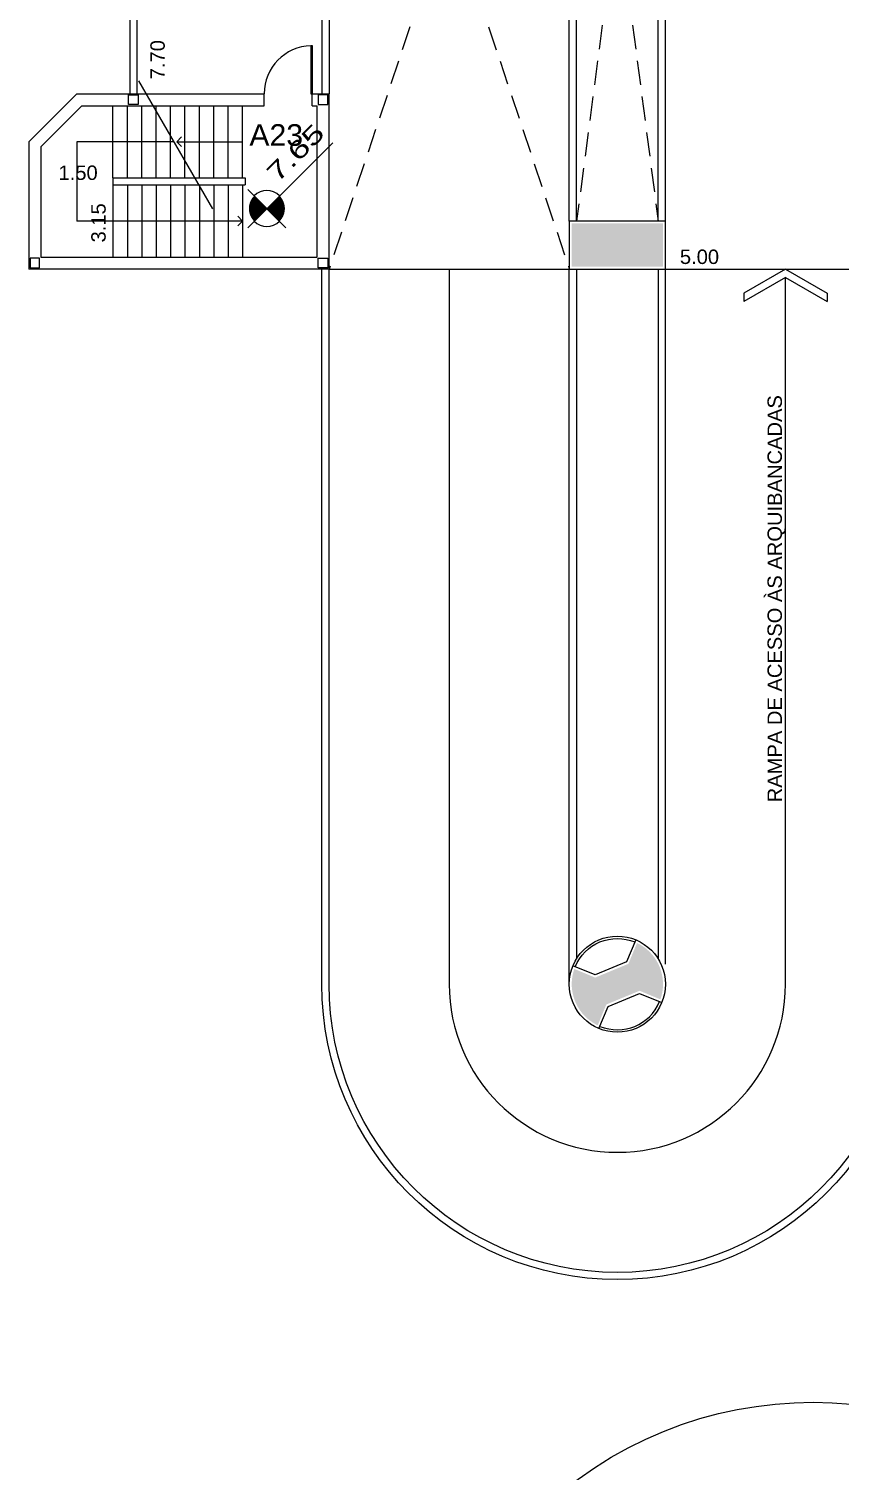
# Model space of a CAD drawing. Extents: x 964 to 1225, y -27 to 210.
# Drawn here: x 1023.73 to 1040.62, y 102.05 to 132.08 of the extents above; entities that cross this region are included whole.
import ezdxf

# ---------------------------------------------------------------- set-up
doc = ezdxf.new("R2010")
doc.units = 0
doc.header["$LTSCALE"] = 2
doc.header["$PDMODE"] = 3
doc.linetypes.add('HIDDEN', pattern=[0.375, 0.25, -0.125])
doc.layers.get('0').update_dxf_attribs({"linetype": 'CONTINUOUS'})
doc.layers.get('DEFPOINTS').update_dxf_attribs({"linetype": 'CONTINUOUS'})
for name, color, linetype in [('06', 6, 'CONTINUOUS'), ('DIVISÓRIAS-ARY', 2, 'CONTINUOUS'), ('HACHURAS-ARY', 9, 'CONTINUOUS'), ('INDICAÇÕES-ARY', 2, 'CONTINUOUS'), ('NOVOSNIVEIS', 30, 'CONTINUOUS'), ('PAREDE-ALTA-ARY', 1, 'CONTINUOUS'), ('PAREDE-BAIXA-ARY', 2, 'CONTINUOUS'), ('PILAR-RED-ARY', 5, 'CONTINUOUS'), ('PILARES-PRINC-ARY', 5, 'CONTINUOUS'), ('PILARES-SECUND-ARY', 5, 'CONTINUOUS'), ('RAMPA-ARY', 2, 'CONTINUOUS'), ('RAMPA-INT-ARY', 7, 'CONTINUOUS'), ('RAMPA-PROJ-ARY', 7, 'HIDDEN'), ('TEXTO-PB-COR-ARY', 12, 'CONTINUOUS'), ('TEXTO-PB-COTAS-ARY', 12, 'CONTINUOUS')]:
    doc.layers.add(name, color=color, linetype=linetype)
doc.styles.add('ARIAL', font='arial.ttf', dxfattribs={"height": 0.5})
doc.styles.add('REGUA60', font='arial.ttf')
doc.styles.add('SEM_ESCALA', font='arial.ttf')
doc.dimstyles.new('DIMTIC100-ARY', dxfattribs={"dimtxt": 0.3, "dimasz": 0.12, "dimexe": 0.1, "dimexo": 0.15, "dimgap": 0.1, "dimtad": 1, "dimjust": 1, "dimtoh": 1, "dimrnd": 0.01, "dimzin": 0, "dimdsep": 46, "dimtxsty": 'SEM_ESCALA', "dimblk1": 'NONE', "dimblk2": 'NONE', "dimsah": 1, "dimcen": -0.1, "dimdle": 0.06, "dimse1": 1, "dimse2": 1, "dimsd1": 1, "dimsd2": 1, "dimclrd": 1, "dimclre": 1, "dimclrt": 2, "dimadec": 0, "dimazin": 0, "dimtfac": 1, "dimtix": 1, "dimtmove": 2, "dimatfit": 3, "dimldrblk": 'NONE', "dimfxl": 1, "dimtolj": 1, "dimtzin": 0, "dimarcsym": 0})

# ---------------------------------------------------------------- blocks, each defined once
blk = doc.blocks.new('*D41')
at = {"layer": 'DEFPOINTS', "color": 0, "linetype": 'ByBlock', "ltscale": 0.5}
for p in [(1025.98, 138.427), (1026.664, 138.427), (1025.98, 130.727)]:
    blk.add_point(p, dxfattribs=at)
at = {"color": 2, "linetype": 'ByBlock', "ltscale": 0.5, "insert": (1026.411, 131.435), "char_height": 0.3, "attachment_point": 5, "rotation": 90, "style": 'SEM_ESCALA'}
blk.add_mtext('\\A1;7.70', dxfattribs=at)
blk = doc.blocks.new('_NONE')
at = {"color": 0, "linetype": 'ByBlock', "ltscale": 0.5}
blk.add_circle((0, 0), 0.25, dxfattribs=at)
blk = doc.blocks.new('*D42')
at = {"layer": 'DEFPOINTS', "color": 0, "linetype": 'ByBlock', "ltscale": 0.5}
for p in [(1023.98, 128.827), (1023.98, 128.827), (1025.48, 128.827)]:
    blk.add_point(p, dxfattribs=at)
at = {"color": 2, "linetype": 'ByBlock', "ltscale": 0.5, "insert": (1024.755, 129.08), "char_height": 0.3, "attachment_point": 5, "style": 'SEM_ESCALA'}
blk.add_mtext('\\A1;1.50', dxfattribs=at)
blk = doc.blocks.new('*D43')
at = {"layer": 'DEFPOINTS', "color": 0, "linetype": 'ByBlock', "ltscale": 0.5}
for p in [(1023.98, 130.477), (1024.535, 130.477), (1023.98, 127.327)]:
    blk.add_point(p, dxfattribs=at)
at = {"color": 2, "linetype": 'ByBlock', "ltscale": 0.5, "insert": (1024.282, 128.038), "char_height": 0.3, "attachment_point": 5, "rotation": 90, "style": 'SEM_ESCALA'}
blk.add_mtext('\\A1;3.15', dxfattribs=at)
blk = doc.blocks.new('*D44')
at = {"layer": 'DEFPOINTS', "color": 0, "linetype": 'ByBlock', "ltscale": 0.5}
for p in [(1036.98, 127.077), (1041.98, 127.077), (1041.98, 127.077)]:
    blk.add_point(p, dxfattribs=at)
at = {"color": 2, "linetype": 'ByBlock', "ltscale": 0.5, "insert": (1037.689, 127.33), "char_height": 0.3, "attachment_point": 5, "style": 'SEM_ESCALA'}
blk.add_mtext('\\A1;5.00', dxfattribs=at)

msp = doc.modelspace()

# ---------------------------------------------------------------- hatches: boundary and pattern name
at = {"layer": 'HACHURAS-ARY', "ltscale": 0.5}
for points in [[(1036.93, 128.027), (1035.03, 128.027), (1035.03, 127.127), (1036.93, 127.127)], [(1036.389, 113.048), (1036.21, 112.614), (1035.518, 112.327), (1035.084, 112.507, 0.085216), (1035.03, 112.19, 0.289028), (1035.571, 111.333), (1035.75, 111.767), (1036.442, 112.053), (1036.876, 111.873, 0.085216), (1036.93, 112.19, 0.289028)]]:
    msp.add_hatch(color=256, dxfattribs=at).paths.add_polyline_path(points)

# ---------------------------------------------------------------- linework, layer by layer
at = {"layer": '06', "ltscale": 0.5}
for p, q in [((1026.807, 129.727), (1026.906, 129.826)), ((1026.807, 129.727), (1026.906, 129.628)), ((1028.18, 128.077), (1028.081, 128.176)), ((1028.18, 128.077), (1028.081, 127.978))]:
    msp.add_line(p, q, dxfattribs=at)
at = {"layer": 'DIVISÓRIAS-ARY'}
for p, q in [((1029.6, 131.727), (1029.6, 130.727)), ((1029.6, 131.727), (1029.63, 131.727)), ((1029.63, 131.727), (1029.63, 130.727)), ((1029.6, 130.727), (1029.63, 130.727))]:
    msp.add_line(p, q, dxfattribs=at)
at = {"layer": 'DIVISÓRIAS-ARY', "color": 7, "ltscale": 0.5}
msp.add_arc((1029.63, 130.727), 1, 91.7191, 180, dxfattribs=at)
at = {"layer": 'INDICAÇÕES-ARY'}
msp.add_line((1026.012, 130.992), (1027.55, 128.327), dxfattribs=at)
at = {"layer": 'INDICAÇÕES-ARY', "ltscale": 0.5}
for p, q in [((1024.73, 129.727), (1024.73, 128.077)), ((1026.742, 129.727), (1024.73, 129.727)), ((1026.807, 129.727), (1028.18, 129.727)), ((1028.18, 128.077), (1024.73, 128.077))]:
    msp.add_line(p, q, dxfattribs=at)
at = {"layer": 'NOVOSNIVEIS'}
for p, q in [((1028.287, 127.938), (1030.054, 129.706)), ((1029.082, 127.938), (1028.287, 128.734))]:
    msp.add_line(p, q, dxfattribs=at)
at = {"layer": 'NOVOSNIVEIS', "const_width": 0.375}
for points in [[(1028.552, 128.204, -0.414214), (1028.552, 128.469, -0.618034)], [(1028.817, 128.204, 0.414214), (1028.817, 128.469, 0.618034)]]:
    msp.add_lwpolyline(points, format="xyb", dxfattribs=at)
at = {"layer": 'NOVOSNIVEIS'}
for start, end in [(45, 135), (225, 315)]:
    msp.add_arc((1028.684, 128.336), 0.375, start, end, dxfattribs=at)
at = {"layer": 'PAREDE-ALTA-ARY'}
for p, q in [((1025.83, 138.427), (1025.83, 130.727)), ((1025.98, 138.427), (1025.98, 130.727)), ((1023.73, 129.727), (1024.73, 130.727)), ((1024.73, 130.727), (1028.63, 130.727)), ((1028.63, 130.477), (1028.63, 130.727)), ((1029.63, 130.477), (1029.63, 130.727)), ((1029.63, 130.727), (1029.98, 130.727)), ((1029.98, 127.077), (1029.98, 130.727)), ((1023.98, 129.624), (1024.834, 130.477)), ((1024.834, 130.477), (1028.63, 130.477)), ((1029.63, 130.477), (1029.73, 130.477)), ((1029.73, 127.327), (1029.73, 130.477)), ((1023.73, 129.727), (1023.73, 127.077)), ((1023.98, 129.624), (1023.98, 127.327)), ((1025.48, 128.977), (1025.48, 128.827)), ((1025.48, 128.977), (1028.23, 128.977)), ((1025.48, 128.827), (1028.23, 128.827)), ((1028.23, 128.977), (1028.23, 128.827)), ((1023.98, 127.327), (1029.73, 127.327)), ((1029.98, 127.077), (1023.73, 127.077))]:
    msp.add_line(p, q, dxfattribs=at)
at = {"layer": 'PAREDE-BAIXA-ARY'}
for p, q in [((1034.98, 128.077), (1034.98, 141.077)), ((1035.13, 128.077), (1035.13, 141.077)), ((1036.83, 128.077), (1036.83, 141.077)), ((1036.98, 128.077), (1036.98, 141.077)), ((1029.83, 138.427), (1029.83, 130.727)), ((1029.98, 138.427), (1029.98, 130.727)), ((1029.98, 127.077), (1034.98, 127.077)), ((1036.83, 127.077), (1036.83, 112.717)), ((1036.98, 112.604), (1036.98, 127.077))]:
    msp.add_line(p, q, dxfattribs=at)
at = {"layer": 'PILAR-RED-ARY'}
for points in [[(1036.363, 113.114), (1036.171, 112.652), (1035.518, 112.382), (1035.056, 112.573)], [(1035.597, 111.266), (1035.789, 111.728), (1036.442, 111.999), (1036.904, 111.808)]]:
    msp.add_lwpolyline(points, dxfattribs=at)
msp.add_lwpolyline([(1035.102, 112.554, -0.414214), (1036.344, 113.068, -0.414214)], format="xyb", dxfattribs=at)
msp.add_circle((1035.98, 112.19), 1, dxfattribs=at)
msp.add_arc((1035.98, 112.19), 0.95, 247.5, 337.5, dxfattribs=at)
at = {"layer": 'PILARES-PRINC-ARY'}
msp.add_lwpolyline([(1034.98, 128.077), (1034.98, 127.077), (1036.98, 127.077), (1036.98, 128.077)], close=True, dxfattribs=at)
at = {"layer": 'PILARES-SECUND-ARY'}
for points in [[(1025.805, 130.502), (1025.805, 130.702), (1026.005, 130.702), (1026.005, 130.502)], [(1029.955, 130.502), (1029.955, 130.702), (1029.755, 130.702), (1029.755, 130.502)], [(1023.755, 127.302), (1023.755, 127.102), (1023.955, 127.102), (1023.955, 127.302)], [(1029.955, 127.302), (1029.955, 127.102), (1029.755, 127.102), (1029.755, 127.302)]]:
    msp.add_lwpolyline(points, close=True, dxfattribs=at)
at = {"layer": 'RAMPA-ARY'}
msp.add_line((1036.98, 127.077), (1041.98, 127.077), dxfattribs=at)
for points in [[(1042.13, 119.1), (1042.13, 112.19, -1), (1029.83, 112.19), (1029.83, 127.077)], [(1041.98, 119.23), (1041.98, 112.19, -1), (1029.98, 112.19), (1029.98, 127.077)]]:
    msp.add_lwpolyline(points, format="xyb", dxfattribs=at)
for points in [[(1034.98, 112.19), (1034.98, 127.077)], [(1035.13, 127.077), (1035.13, 112.717)]]:
    msp.add_lwpolyline(points, dxfattribs=at)
at = {"layer": 'RAMPA-INT-ARY'}
for p, q in [((1025.48, 128.977), (1025.48, 130.477)), ((1025.78, 128.977), (1025.78, 130.477)), ((1026.08, 128.977), (1026.08, 130.477)), ((1026.38, 128.977), (1026.38, 130.477)), ((1026.68, 128.977), (1026.68, 130.477)), ((1026.98, 128.977), (1026.98, 130.477)), ((1027.28, 128.977), (1027.28, 130.477)), ((1027.58, 128.977), (1027.58, 130.477)), ((1027.88, 128.977), (1027.88, 130.477)), ((1028.18, 128.977), (1028.18, 130.477)), ((1025.48, 128.827), (1025.48, 127.327)), ((1025.78, 128.827), (1025.78, 127.327)), ((1026.08, 128.827), (1026.08, 127.327)), ((1026.38, 128.827), (1026.38, 127.327)), ((1026.68, 128.827), (1026.68, 127.327)), ((1026.98, 128.827), (1026.98, 127.327)), ((1027.28, 128.827), (1027.28, 127.327)), ((1027.58, 128.827), (1027.58, 127.327)), ((1027.88, 128.827), (1027.88, 127.327)), ((1028.18, 128.827), (1028.18, 127.327)), ((1039.48, 127.077), (1038.614, 126.577)), ((1039.48, 127.077), (1040.346, 126.577)), ((1039.48, 126.904), (1038.614, 126.404)), ((1039.48, 126.904), (1040.346, 126.404)), ((1038.614, 126.577), (1038.614, 126.404)), ((1040.346, 126.577), (1040.346, 126.404))]:
    msp.add_line(p, q, dxfattribs=at)
msp.add_lwpolyline([(1032.48, 127.077), (1032.48, 112.19, 1), (1039.48, 112.19), (1039.48, 126.904)], format="xyb", dxfattribs=at)
at = {"layer": 'RAMPA-PROJ-ARY'}
for p, q in [((1029.98, 142.077), (1034.98, 127.077)), ((1034.98, 142.077), (1029.98, 127.077)), ((1035.13, 141.077), (1036.83, 128.077)), ((1036.83, 141.077), (1035.13, 128.077))]:
    msp.add_line(p, q, dxfattribs=at)
at = {"layer": 'RAMPA-PROJ-ARY', "linetype": 'Continuous'}
msp.add_lwpolyline([(1040.426, 90.421), (1036.784, 86.779), (1034.203, 89.36, -1), (1045.906, 101.062)], format="xyb", dxfattribs=at)

# ---------------------------------------------------------------- texts
at = {"layer": 'NOVOSNIVEIS', "ltscale": 0.5, "style": 'REGUA60', "width": 1.4}
msp.add_text('7.65', height=0.375, rotation=45, dxfattribs=at).set_placement((1028.908, 128.861))
at = {"layer": 'TEXTO-PB-COR-ARY', "style": 'ARIAL'}
msp.add_text('A23', height=0.45, dxfattribs=at).set_placement((1028.32, 129.642))
msp.add_text('RAMPA DE ACESSO ÀS ARQUIBANCADAS', height=0.3, rotation=90, dxfattribs=at).set_placement((1039.405, 115.976))

# ---------------------------------------------------------------- dimensions: what is measured, and where the dimension line sits
at = {"layer": 'TEXTO-PB-COTAS-ARY', "ltscale": 0.5}
dim = msp.add_linear_dim(base=(1026.664, 138.427), p1=(1025.98, 130.727), p2=(1025.98, 138.427), angle=90, dimstyle='DIMTIC100-ARY', dxfattribs=at)
dim.commit()
dim.dimension.update_dxf_attribs({"geometry": '*D41', "text_midpoint": (1026.411, 131.435)})
dim = msp.add_linear_dim(base=(1025.434, 130.477), p1=(1024.879, 127.327), p2=(1024.879, 130.477), angle=90, dimstyle='DIMTIC100-ARY', dxfattribs=at)
dim.commit()
dim.dimension.update_dxf_attribs({"geometry": '*D43', "text_midpoint": (1025.18, 128.038), "insert": (0.899, 0)})
for base, p1, p2, picture, middle in [((1023.98, 128.827), (1025.48, 128.827), (1023.98, 128.827), '*D42', (1024.755, 129.08)), ((1041.98, 127.077), (1036.98, 127.077), (1041.98, 127.077), '*D44', (1037.689, 127.33))]:
    dim = msp.add_linear_dim(base=base, p1=p1, p2=p2, dimstyle='DIMTIC100-ARY', dxfattribs=at)
    dim.commit()
    dim.dimension.update_dxf_attribs({"geometry": picture, "text_midpoint": middle})

doc.saveas('drawing.dxf')
